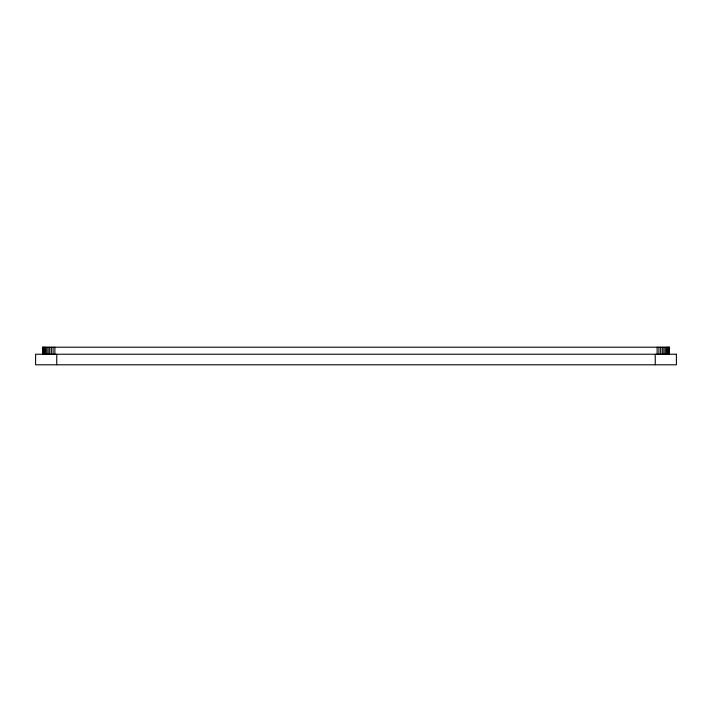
<?xml version="1.0" encoding="UTF-8"?>
<svg xmlns="http://www.w3.org/2000/svg" width="712" height="712" viewBox="0 0 712 712"><rect width="100%" height="100%" fill="white"/><g stroke="black" fill="none" stroke-linecap="round" stroke-linejoin="round"><path stroke-width="1.07" d="M42.64 347.198L669.36 347.198M669.236 347.198L669.236 354.238M668.88 347.198L668.88 354.238M668.283 347.198L668.283 354.238M667.473 347.198L667.473 354.238M666.45 347.198L666.45 354.238M665.231 347.198L665.231 354.238M663.851 347.198L663.851 354.238M662.32 347.198L662.32 354.238M660.665 347.198L660.665 354.238M658.92 347.198L658.92 354.238M657.114 347.198L657.114 354.238M655.271 354.238L655.271 364.802M56.729 354.238L56.729 364.802M54.886 347.198L54.886 354.238M53.08 347.198L53.08 354.238M51.335 347.198L51.335 354.238M49.68 347.198L49.68 354.238M48.149 347.198L48.149 354.238M46.77 347.198L46.77 354.238M45.55 347.198L45.55 354.238M44.527 347.198L44.527 354.238M43.717 347.198L43.717 354.238M43.12 347.198L43.12 354.238M42.764 347.198L42.764 354.238M676.4 354.238L35.6 354.238L35.6 364.802L676.4 364.802L676.4 354.238"/></g></svg>
